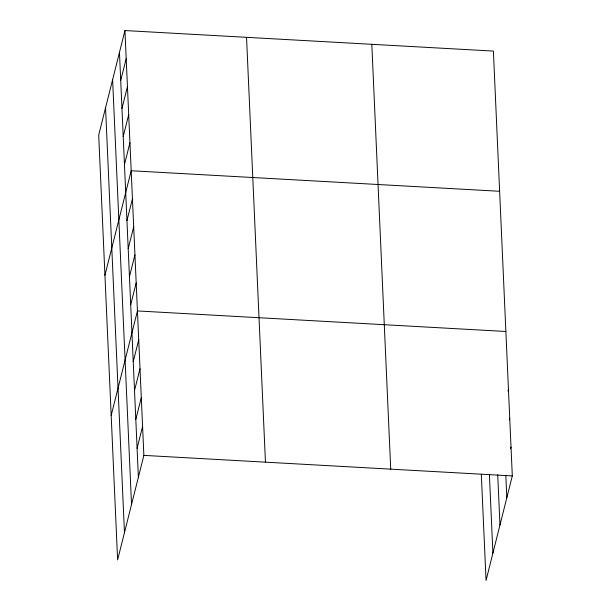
<?xml version="1.0" encoding="UTF-8"?>
<svg xmlns="http://www.w3.org/2000/svg" width="611" height="611" viewBox="0 0 611 611"><rect width="100%" height="100%" fill="white"/><g stroke="black" fill="none" stroke-linecap="round" stroke-linejoin="round"><path stroke-width="0.92" d="M124.95 30.55L98.699 135.077L117.61 559.913L143.868 455.386L124.95 30.55L493.39 51.087L512.301 475.923L486.05 580.45L481.315 474.212M120.711 80.438L126.202 58.587M121.963 108.475L127.447 86.625M123.208 136.513L128.7 114.669M124.453 164.558L129.944 142.707M104.939 275.271L131.189 170.744L499.63 191.281M126.951 220.632L132.442 198.781M128.203 248.669L133.687 226.826M129.448 276.714L134.939 254.863M130.701 304.752L136.184 282.901M111.179 415.465L137.437 310.938L505.87 331.483M133.229 361.681L138.72 339.831M134.519 390.566L140.003 368.716M135.802 419.459L141.294 397.608M137.093 448.344L142.577 426.493M507.985 391.078L508.444 389.26M509.276 419.963L509.734 418.145M510.559 448.856L511.017 447.038M143.868 455.386L512.301 475.923M505.816 475.404L506.817 497.774M497.721 474.732L499.966 525.055M489.419 474.884L492.901 553.169M371.809 44.313L390.719 469.149M246.539 37.324L265.449 462.16M119.466 52.401L138.376 477.237M112.607 79.682L131.525 504.518M105.55 107.796L124.461 532.632"/></g></svg>
